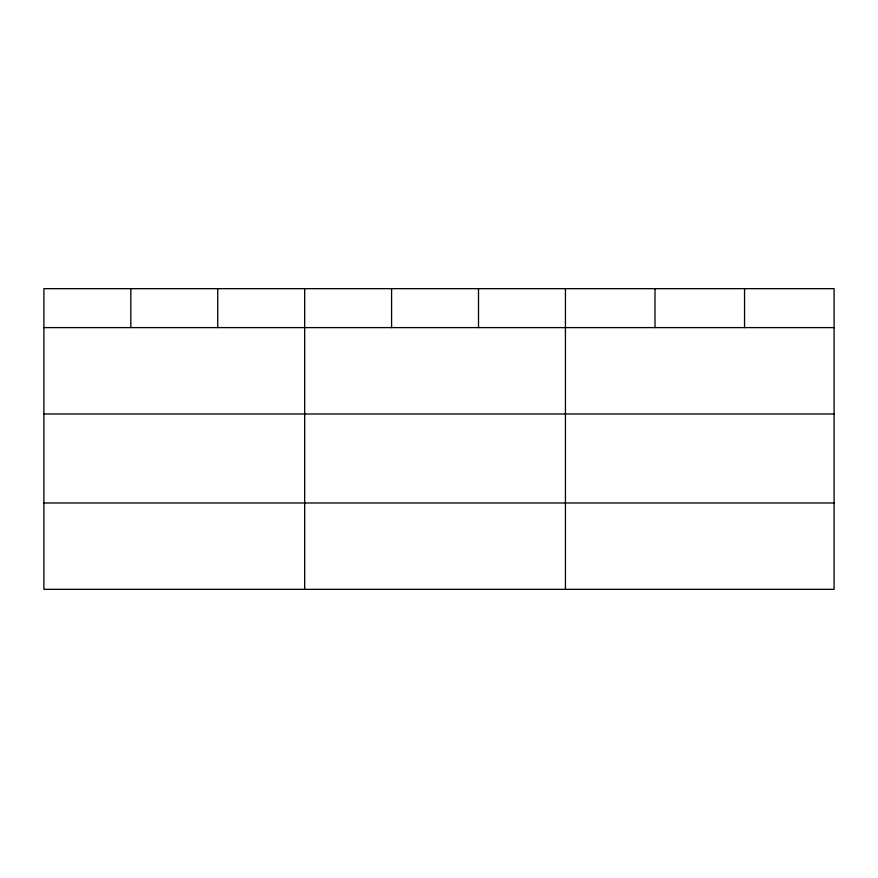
<?xml version="1.0" encoding="UTF-8"?>
<svg xmlns="http://www.w3.org/2000/svg" width="878" height="878" viewBox="0 0 878 878"><rect width="100%" height="100%" fill="white"/><g stroke="black" fill="none" stroke-linecap="round" stroke-linejoin="round"><path stroke-width="1.32" d="M834.1 413.977L834.1 288.653L43.9 288.653L43.9 589.347L834.1 589.347L834.1 413.977L43.9 413.977M43.9 327.604L834.1 327.604M43.9 502.973L834.1 502.973M744.544 288.653L744.544 327.604M654.988 288.653L654.988 327.604M565.432 288.653L565.432 589.347M478.51 288.653L478.51 327.604M391.588 288.653L391.588 327.604M304.666 288.653L304.666 589.347M217.744 288.653L217.744 327.604M130.822 288.653L130.822 327.604"/></g></svg>
